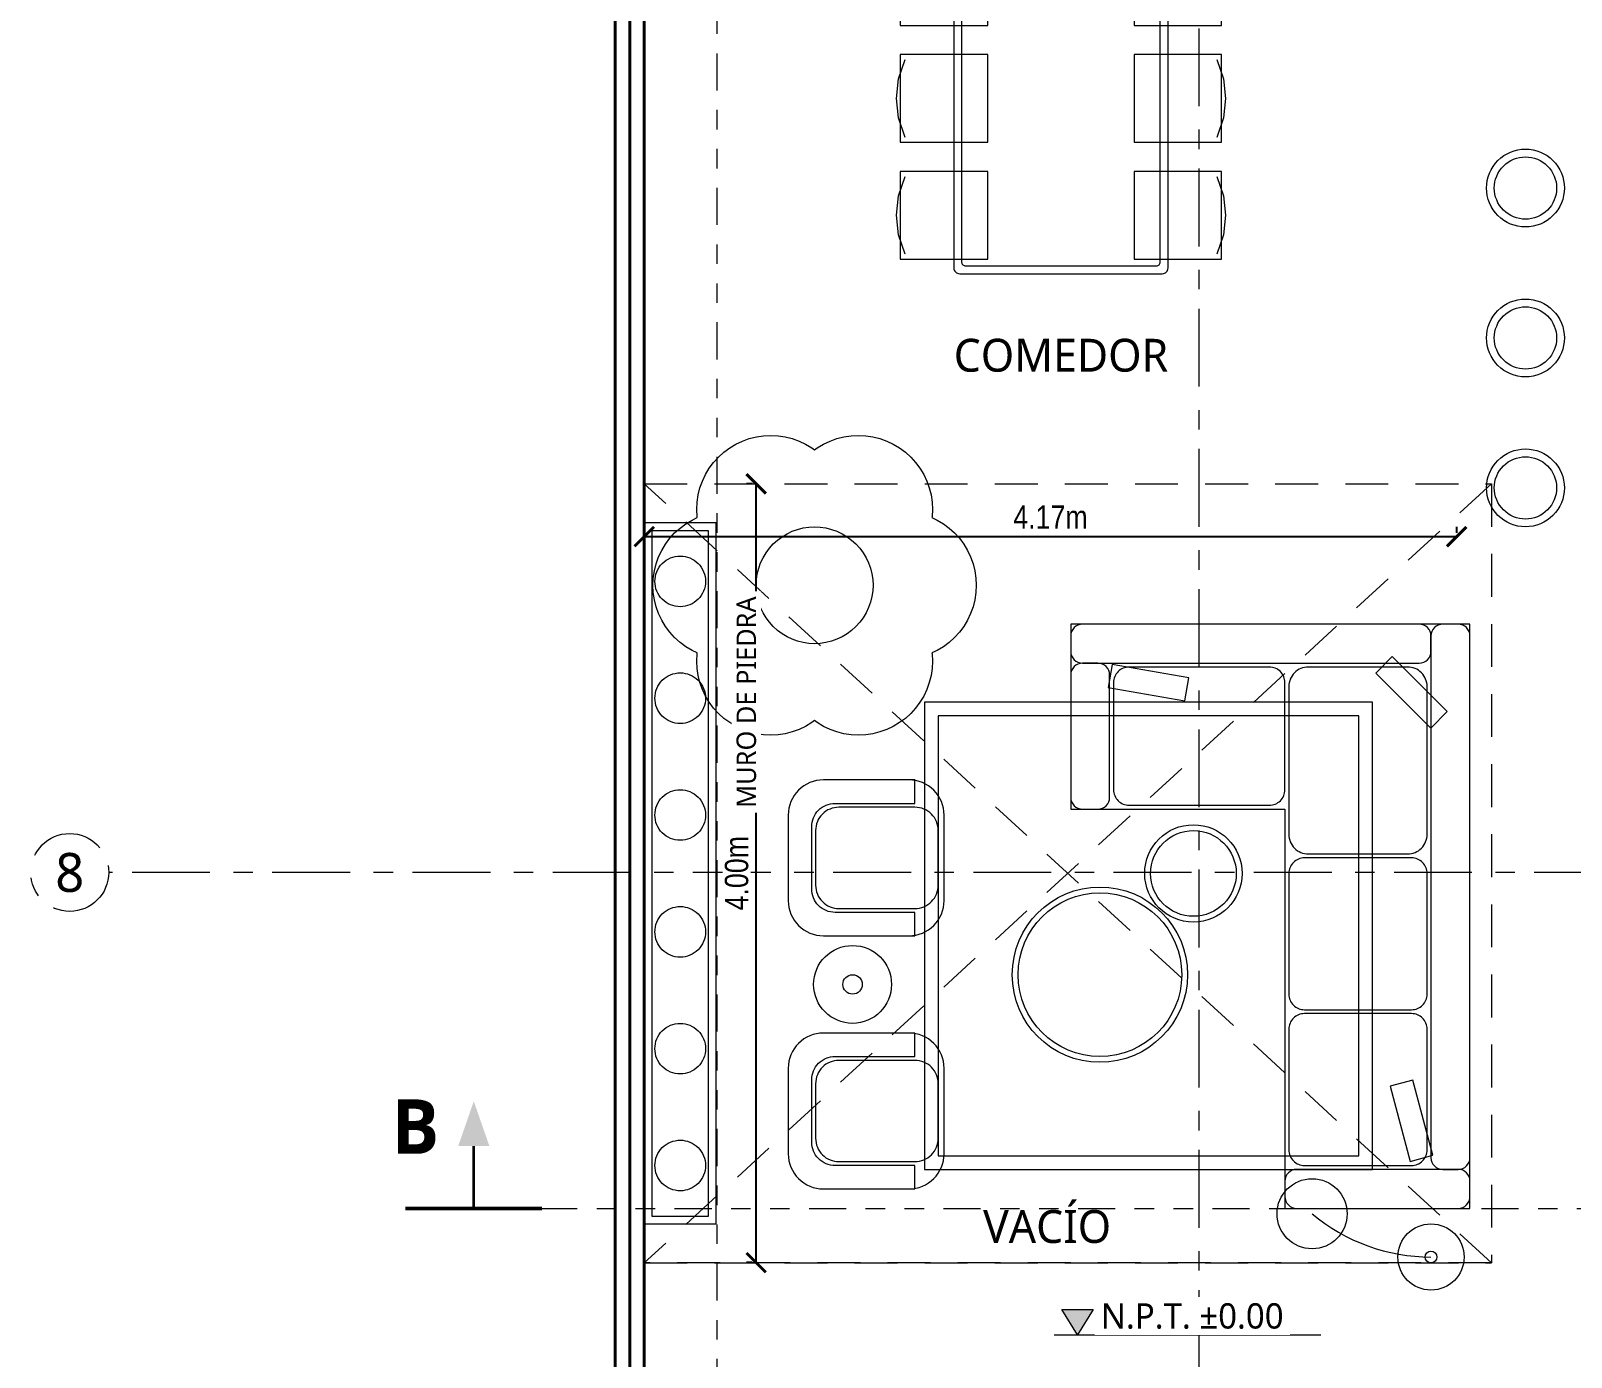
# Model space of a CAD drawing. Header units: metres. Extents: x 28.9 to 123.7, y -14.9 to 27.3.
# Drawn here: x 28.86 to 36.77, y 7.34 to 14.15 of the extents above; entities that cross this region are included whole.
import ezdxf
from ezdxf.enums import TextEntityAlignment as Align

# ---------------------------------------------------------------- set-up
doc = ezdxf.new("R2010")
doc.units = ezdxf.units.M
for name, pattern in [('EJE', [0.6, 0.4, -0.08, 0, -0.12]), ('PHANTOM', [6.35, 3.175, -0.635, 0.635, -0.635, 0.635, -0.635]), ('VACIO', [0.36, 0.22, -0.14])]:
    doc.linetypes.add(name, pattern=pattern)
for name, color, linetype, lineweight in [('001_Muros', 7, 'Continuous', 40), ('002_EjesVerticales', 8, 'EJE', 9), ('004_Vacios', 7, 'VACIO', 18), ('006_Mobiliario', 6, 'Continuous', 18), ('007_Textos', 7, 'Continuous', 18), ('008_Cotas', 8, 'Continuous', 13), ('016_Niveles', 7, 'Continuous', 18), ('017_LineaDeCorte', 1, 'Continuous', 30)]:
    doc.layers.add(name, color=color, linetype=linetype, lineweight=lineweight)
doc.styles.add('OpenSans', font='OpenSans-Regular.ttf')
doc.styles.add('OpenSans-SemiBold', font='OpenSans-SemiBold.ttf')
doc.styles.add('OpenSansCondensed-Light', font='OpenSansCondensed-Light.ttf')
doc.dimstyles.new('EZDXF', dxfattribs={"dimtxt": 0.25, "dimasz": 0.175, "dimexe": 0.375, "dimexo": 0.125, "dimgap": 0.1, "dimtad": 1, "dimzin": 4, "dimtxsty": 'OpenSansCondensed-Light', "dimblk": 'ARCHTICK', "dimcen": 2.5, "dimazin": 1, "dimtfac": 0.5, "dimtmove": 2, "dimatfit": 3})

# ---------------------------------------------------------------- blocks, each defined once
blk = doc.blocks.new('EJE')
at = {"color": 0}
blk.add_circle((0, 0), 0.2, dxfattribs=at)
at = {"color": 0, "style": 'OpenSans'}
blk.add_attdef('EJE', text='', height=0.2, dxfattribs=at).set_placement((0, 0), align=Align.MIDDLE_CENTER)
blk = doc.blocks.new('MOB_ARBOL_INT_60x60')
at = {"color": 0, "lineweight": -2}
blk.add_lwpolyline([(0.5977, -0.4638), (0.5886, -0.5), (0.5761, -0.5351), (0.5601, -0.5688), (0.541, -0.6008), (0.5187, -0.6308), (0.4937, -0.6584), (0.4661, -0.6835), (0.4361, -0.7057), (0.4041, -0.7248), (0.3704, -0.7408), (0.3353, -0.7533), (0.2991, -0.7624), (0.2622, -0.7679), (0.225, -0.7697), (0.1878, -0.7679), (0.1509, -0.7624), (0.1147, -0.7533), (0.0796, -0.7408), (0.0459, -0.7248), (0.0139, -0.7057), (0, -0.6954), (-0.0139, -0.7057), (-0.0459, -0.7248), (-0.0796, -0.7408), (-0.1147, -0.7533), (-0.1509, -0.7624), (-0.1878, -0.7679), (-0.225, -0.7697), (-0.2622, -0.7679), (-0.2991, -0.7624), (-0.3353, -0.7533), (-0.3704, -0.7408), (-0.4041, -0.7248), (-0.4361, -0.7057), (-0.4661, -0.6835), (-0.4937, -0.6584), (-0.5187, -0.6308), (-0.541, -0.6008), (-0.5601, -0.5688), (-0.5761, -0.5351), (-0.5886, -0.5), (-0.5977, -0.4638), (-0.6032, -0.427), (-0.605, -0.3897), (-0.6032, -0.3525), (-0.6025, -0.3477), (-0.6291, -0.3351), (-0.6611, -0.316), (-0.6911, -0.2937), (-0.7187, -0.2687), (-0.7437, -0.2411), (-0.766, -0.2111), (-0.7851, -0.1791), (-0.8011, -0.1454), (-0.8136, -0.1103), (-0.8227, -0.0741), (-0.8282, -0.0372), (-0.83, 0), (-0.8282, 0.0372), (-0.8227, 0.0741), (-0.8136, 0.1103), (-0.8011, 0.1454), (-0.7851, 0.1791), (-0.766, 0.2111), (-0.7437, 0.2411), (-0.7187, 0.2687), (-0.6911, 0.2937), (-0.6611, 0.316), (-0.6291, 0.3351), (-0.6025, 0.3477), (-0.6032, 0.3525), (-0.605, 0.3897), (-0.6032, 0.427), (-0.5977, 0.4638), (-0.5886, 0.5), (-0.5761, 0.5351), (-0.5601, 0.5688), (-0.541, 0.6008), (-0.5187, 0.6308), (-0.4937, 0.6584), (-0.4661, 0.6835), (-0.4361, 0.7057), (-0.4041, 0.7248), (-0.3704, 0.7408), (-0.3353, 0.7533), (-0.2991, 0.7624), (-0.2622, 0.7679), (-0.225, 0.7697), (-0.1878, 0.7679), (-0.1509, 0.7624), (-0.1147, 0.7533), (-0.0796, 0.7408), (-0.0459, 0.7248), (-0.0139, 0.7057), (0, 0.6954), (0.0139, 0.7057), (0.0459, 0.7248), (0.0796, 0.7408), (0.1147, 0.7533), (0.1509, 0.7624), (0.1878, 0.7679), (0.225, 0.7697), (0.2622, 0.7679), (0.2991, 0.7624), (0.3353, 0.7533), (0.3704, 0.7408), (0.4041, 0.7248), (0.4361, 0.7057), (0.4661, 0.6835), (0.4937, 0.6584), (0.5187, 0.6308), (0.541, 0.6008), (0.5601, 0.5688), (0.5761, 0.5351), (0.5886, 0.5), (0.5977, 0.4638), (0.6032, 0.427), (0.605, 0.3897), (0.6032, 0.3525), (0.6025, 0.3477), (0.6291, 0.3351), (0.6611, 0.316), (0.6911, 0.2937), (0.7187, 0.2687), (0.7437, 0.2411), (0.766, 0.2111), (0.7851, 0.1791), (0.8011, 0.1454), (0.8136, 0.1103), (0.8227, 0.0741), (0.8282, 0.0372), (0.83, 0), (0.8282, -0.0372), (0.8227, -0.0741), (0.8136, -0.1103), (0.8011, -0.1454), (0.7851, -0.1791), (0.766, -0.2111), (0.7437, -0.2411), (0.7187, -0.2687), (0.6911, -0.2937), (0.6611, -0.316), (0.6291, -0.3351), (0.6025, -0.3477), (0.6032, -0.3525), (0.605, -0.3897), (0.6032, -0.427), (0.5977, -0.4638)], dxfattribs=at)
blk.add_lwpolyline([(0.3, 0), (0.2986, -0.0294), (0.2942, -0.0585), (0.2871, -0.0871), (0.2772, -0.1148), (0.2646, -0.1414), (0.2494, -0.1667), (0.2319, -0.1903), (0.2121, -0.2121), (0.1903, -0.2319), (0.1667, -0.2494), (0.1414, -0.2646), (0.1148, -0.2772), (0.0871, -0.2871), (0.0585, -0.2942), (0.0294, -0.2986), (0, -0.3), (-0.0294, -0.2986), (-0.0585, -0.2942), (-0.0871, -0.2871), (-0.1148, -0.2772), (-0.1414, -0.2646), (-0.1667, -0.2494), (-0.1903, -0.2319), (-0.2121, -0.2121), (-0.2319, -0.1903), (-0.2494, -0.1667), (-0.2646, -0.1414), (-0.2772, -0.1148), (-0.2871, -0.0871), (-0.2942, -0.0585), (-0.2986, -0.0294), (-0.3, 0), (-0.2986, 0.0294), (-0.2942, 0.0585), (-0.2871, 0.0871), (-0.2772, 0.1148), (-0.2646, 0.1414), (-0.2494, 0.1667), (-0.2319, 0.1903), (-0.2121, 0.2121), (-0.1903, 0.2319), (-0.1667, 0.2494), (-0.1414, 0.2646), (-0.1148, 0.2772), (-0.0871, 0.2871), (-0.0585, 0.2942), (-0.0294, 0.2986), (0, 0.3), (0.0294, 0.2986), (0.0585, 0.2942), (0.0871, 0.2871), (0.1148, 0.2772), (0.1414, 0.2646), (0.1667, 0.2494), (0.1903, 0.2319), (0.2121, 0.2121), (0.2319, 0.1903), (0.2494, 0.1667), (0.2646, 0.1414), (0.2772, 0.1148), (0.2871, 0.0871), (0.2942, 0.0585), (0.2986, 0.0294)], close=True, dxfattribs=at)
blk = doc.blocks.new('MOB_JARDINERA_360x37')
at = {"color": 0, "lineweight": -2}
for points in [[(1.8, -0.185), (1.8, 0.185), (-1.8, 0.185), (-1.8, -0.185)], [(1.76, -0.145), (1.76, 0.145), (-1.76, 0.145), (-1.76, -0.145)], [(-1.37, 0), (-1.3706, -0.0127), (-1.3725, -0.0254), (-1.3756, -0.0377), (-1.3799, -0.0497), (-1.3854, -0.0613), (-1.3919, -0.0722), (-1.3995, -0.0825), (-1.4081, -0.0919), (-1.4175, -0.1005), (-1.4278, -0.1081), (-1.4387, -0.1146), (-1.4503, -0.1201), (-1.4623, -0.1244), (-1.4746, -0.1275), (-1.4873, -0.1294), (-1.5, -0.13), (-1.5127, -0.1294), (-1.5254, -0.1275), (-1.5377, -0.1244), (-1.5497, -0.1201), (-1.5613, -0.1146), (-1.5722, -0.1081), (-1.5825, -0.1005), (-1.5919, -0.0919), (-1.6005, -0.0825), (-1.6081, -0.0722), (-1.6146, -0.0613), (-1.6201, -0.0497), (-1.6244, -0.0377), (-1.6275, -0.0254), (-1.6294, -0.0127), (-1.63, 0), (-1.6294, 0.0127), (-1.6275, 0.0254), (-1.6244, 0.0377), (-1.6201, 0.0497), (-1.6146, 0.0613), (-1.6081, 0.0722), (-1.6005, 0.0825), (-1.5919, 0.0919), (-1.5825, 0.1005), (-1.5722, 0.1081), (-1.5613, 0.1146), (-1.5497, 0.1201), (-1.5377, 0.1244), (-1.5254, 0.1275), (-1.5127, 0.1294), (-1.5, 0.13), (-1.4873, 0.1294), (-1.4746, 0.1275), (-1.4623, 0.1244), (-1.4503, 0.1201), (-1.4387, 0.1146), (-1.4278, 0.1081), (-1.4175, 0.1005), (-1.4081, 0.0919), (-1.3995, 0.0825), (-1.3919, 0.0722), (-1.3854, 0.0613), (-1.3799, 0.0497), (-1.3756, 0.0377), (-1.3725, 0.0254), (-1.3706, 0.0127)], [(-0.77, 0), (-0.7706, -0.0127), (-0.7725, -0.0254), (-0.7756, -0.0377), (-0.7799, -0.0497), (-0.7854, -0.0613), (-0.7919, -0.0722), (-0.7995, -0.0825), (-0.8081, -0.0919), (-0.8175, -0.1005), (-0.8278, -0.1081), (-0.8387, -0.1146), (-0.8503, -0.1201), (-0.8623, -0.1244), (-0.8746, -0.1275), (-0.8873, -0.1294), (-0.9, -0.13), (-0.9127, -0.1294), (-0.9254, -0.1275), (-0.9377, -0.1244), (-0.9497, -0.1201), (-0.9613, -0.1146), (-0.9722, -0.1081), (-0.9825, -0.1005), (-0.9919, -0.0919), (-1.0005, -0.0825), (-1.0081, -0.0722), (-1.0146, -0.0613), (-1.0201, -0.0497), (-1.0244, -0.0377), (-1.0275, -0.0254), (-1.0294, -0.0127), (-1.03, 0), (-1.0294, 0.0127), (-1.0275, 0.0254), (-1.0244, 0.0377), (-1.0201, 0.0497), (-1.0146, 0.0613), (-1.0081, 0.0722), (-1.0005, 0.0825), (-0.9919, 0.0919), (-0.9825, 0.1005), (-0.9722, 0.1081), (-0.9613, 0.1146), (-0.9497, 0.1201), (-0.9377, 0.1244), (-0.9254, 0.1275), (-0.9127, 0.1294), (-0.9, 0.13), (-0.8873, 0.1294), (-0.8746, 0.1275), (-0.8623, 0.1244), (-0.8503, 0.1201), (-0.8387, 0.1146), (-0.8278, 0.1081), (-0.8175, 0.1005), (-0.8081, 0.0919), (-0.7995, 0.0825), (-0.7919, 0.0722), (-0.7854, 0.0613), (-0.7799, 0.0497), (-0.7756, 0.0377), (-0.7725, 0.0254), (-0.7706, 0.0127)], [(-0.17, 0), (-0.1706, -0.0127), (-0.1725, -0.0254), (-0.1756, -0.0377), (-0.1799, -0.0497), (-0.1854, -0.0613), (-0.1919, -0.0722), (-0.1995, -0.0825), (-0.2081, -0.0919), (-0.2175, -0.1005), (-0.2278, -0.1081), (-0.2387, -0.1146), (-0.2503, -0.1201), (-0.2623, -0.1244), (-0.2746, -0.1275), (-0.2873, -0.1294), (-0.3, -0.13), (-0.3127, -0.1294), (-0.3254, -0.1275), (-0.3377, -0.1244), (-0.3497, -0.1201), (-0.3613, -0.1146), (-0.3722, -0.1081), (-0.3825, -0.1005), (-0.3919, -0.0919), (-0.4005, -0.0825), (-0.4081, -0.0722), (-0.4146, -0.0613), (-0.4201, -0.0497), (-0.4244, -0.0377), (-0.4275, -0.0254), (-0.4294, -0.0127), (-0.43, 0), (-0.4294, 0.0127), (-0.4275, 0.0254), (-0.4244, 0.0377), (-0.4201, 0.0497), (-0.4146, 0.0613), (-0.4081, 0.0722), (-0.4005, 0.0825), (-0.3919, 0.0919), (-0.3825, 0.1005), (-0.3722, 0.1081), (-0.3613, 0.1146), (-0.3497, 0.1201), (-0.3377, 0.1244), (-0.3254, 0.1275), (-0.3127, 0.1294), (-0.3, 0.13), (-0.2873, 0.1294), (-0.2746, 0.1275), (-0.2623, 0.1244), (-0.2503, 0.1201), (-0.2387, 0.1146), (-0.2278, 0.1081), (-0.2175, 0.1005), (-0.2081, 0.0919), (-0.1995, 0.0825), (-0.1919, 0.0722), (-0.1854, 0.0613), (-0.1799, 0.0497), (-0.1756, 0.0377), (-0.1725, 0.0254), (-0.1706, 0.0127)], [(0.43, 0), (0.4294, -0.0127), (0.4275, -0.0254), (0.4244, -0.0377), (0.4201, -0.0497), (0.4146, -0.0613), (0.4081, -0.0722), (0.4005, -0.0825), (0.3919, -0.0919), (0.3825, -0.1005), (0.3722, -0.1081), (0.3613, -0.1146), (0.3497, -0.1201), (0.3377, -0.1244), (0.3254, -0.1275), (0.3127, -0.1294), (0.3, -0.13), (0.2873, -0.1294), (0.2746, -0.1275), (0.2623, -0.1244), (0.2503, -0.1201), (0.2387, -0.1146), (0.2278, -0.1081), (0.2175, -0.1005), (0.2081, -0.0919), (0.1995, -0.0825), (0.1919, -0.0722), (0.1854, -0.0613), (0.1799, -0.0497), (0.1756, -0.0377), (0.1725, -0.0254), (0.1706, -0.0127), (0.17, 0), (0.1706, 0.0127), (0.1725, 0.0254), (0.1756, 0.0377), (0.1799, 0.0497), (0.1854, 0.0613), (0.1919, 0.0722), (0.1995, 0.0825), (0.2081, 0.0919), (0.2175, 0.1005), (0.2278, 0.1081), (0.2387, 0.1146), (0.2503, 0.1201), (0.2623, 0.1244), (0.2746, 0.1275), (0.2873, 0.1294), (0.3, 0.13), (0.3127, 0.1294), (0.3254, 0.1275), (0.3377, 0.1244), (0.3497, 0.1201), (0.3613, 0.1146), (0.3722, 0.1081), (0.3825, 0.1005), (0.3919, 0.0919), (0.4005, 0.0825), (0.4081, 0.0722), (0.4146, 0.0613), (0.4201, 0.0497), (0.4244, 0.0377), (0.4275, 0.0254), (0.4294, 0.0127)], [(1.03, 0), (1.0294, -0.0127), (1.0275, -0.0254), (1.0244, -0.0377), (1.0201, -0.0497), (1.0146, -0.0613), (1.0081, -0.0722), (1.0005, -0.0825), (0.9919, -0.0919), (0.9825, -0.1005), (0.9722, -0.1081), (0.9613, -0.1146), (0.9497, -0.1201), (0.9377, -0.1244), (0.9254, -0.1275), (0.9127, -0.1294), (0.9, -0.13), (0.8873, -0.1294), (0.8746, -0.1275), (0.8623, -0.1244), (0.8503, -0.1201), (0.8387, -0.1146), (0.8278, -0.1081), (0.8175, -0.1005), (0.8081, -0.0919), (0.7995, -0.0825), (0.7919, -0.0722), (0.7854, -0.0613), (0.7799, -0.0497), (0.7756, -0.0377), (0.7725, -0.0254), (0.7706, -0.0127), (0.77, 0), (0.7706, 0.0127), (0.7725, 0.0254), (0.7756, 0.0377), (0.7799, 0.0497), (0.7854, 0.0613), (0.7919, 0.0722), (0.7995, 0.0825), (0.8081, 0.0919), (0.8175, 0.1005), (0.8278, 0.1081), (0.8387, 0.1146), (0.8503, 0.1201), (0.8623, 0.1244), (0.8746, 0.1275), (0.8873, 0.1294), (0.9, 0.13), (0.9127, 0.1294), (0.9254, 0.1275), (0.9377, 0.1244), (0.9497, 0.1201), (0.9613, 0.1146), (0.9722, 0.1081), (0.9825, 0.1005), (0.9919, 0.0919), (1.0005, 0.0825), (1.0081, 0.0722), (1.0146, 0.0613), (1.0201, 0.0497), (1.0244, 0.0377), (1.0275, 0.0254), (1.0294, 0.0127)], [(1.63, 0), (1.6294, -0.0127), (1.6275, -0.0254), (1.6244, -0.0377), (1.6201, -0.0497), (1.6146, -0.0613), (1.6081, -0.0722), (1.6005, -0.0825), (1.5919, -0.0919), (1.5825, -0.1005), (1.5722, -0.1081), (1.5613, -0.1146), (1.5497, -0.1201), (1.5377, -0.1244), (1.5254, -0.1275), (1.5127, -0.1294), (1.5, -0.13), (1.4873, -0.1294), (1.4746, -0.1275), (1.4623, -0.1244), (1.4503, -0.1201), (1.4387, -0.1146), (1.4278, -0.1081), (1.4175, -0.1005), (1.4081, -0.0919), (1.3995, -0.0825), (1.3919, -0.0722), (1.3854, -0.0613), (1.3799, -0.0497), (1.3756, -0.0377), (1.3725, -0.0254), (1.3706, -0.0127), (1.37, 0), (1.3706, 0.0127), (1.3725, 0.0254), (1.3756, 0.0377), (1.3799, 0.0497), (1.3854, 0.0613), (1.3919, 0.0722), (1.3995, 0.0825), (1.4081, 0.0919), (1.4175, 0.1005), (1.4278, 0.1081), (1.4387, 0.1146), (1.4503, 0.1201), (1.4623, 0.1244), (1.4746, 0.1275), (1.4873, 0.1294), (1.5, 0.13), (1.5127, 0.1294), (1.5254, 0.1275), (1.5377, 0.1244), (1.5497, 0.1201), (1.5613, 0.1146), (1.5722, 0.1081), (1.5825, 0.1005), (1.5919, 0.0919), (1.6005, 0.0825), (1.6081, 0.0722), (1.6146, 0.0613), (1.6201, 0.0497), (1.6244, 0.0377), (1.6275, 0.0254), (1.6294, 0.0127)]]:
    blk.add_lwpolyline(points, close=True, dxfattribs=at)
blk = doc.blocks.new('MOB_BANCO_40x40')
at = {"color": 0, "lineweight": -2}
for points in [[(0.2, 0), (0.199, -0.0196), (0.1962, -0.039), (0.1914, -0.0581), (0.1848, -0.0765), (0.1764, -0.0943), (0.1663, -0.1111), (0.1546, -0.1269), (0.1414, -0.1414), (0.1269, -0.1546), (0.1111, -0.1663), (0.0943, -0.1764), (0.0765, -0.1848), (0.0581, -0.1914), (0.039, -0.1962), (0.0196, -0.199), (0, -0.2), (-0.0196, -0.199), (-0.039, -0.1962), (-0.0581, -0.1914), (-0.0765, -0.1848), (-0.0943, -0.1764), (-0.1111, -0.1663), (-0.1269, -0.1546), (-0.1414, -0.1414), (-0.1546, -0.1269), (-0.1663, -0.1111), (-0.1764, -0.0943), (-0.1848, -0.0765), (-0.1914, -0.0581), (-0.1962, -0.039), (-0.199, -0.0196), (-0.2, 0), (-0.199, 0.0196), (-0.1962, 0.039), (-0.1914, 0.0581), (-0.1848, 0.0765), (-0.1764, 0.0943), (-0.1663, 0.1111), (-0.1546, 0.1269), (-0.1414, 0.1414), (-0.1269, 0.1546), (-0.1111, 0.1663), (-0.0943, 0.1764), (-0.0765, 0.1848), (-0.0581, 0.1914), (-0.039, 0.1962), (-0.0196, 0.199), (0, 0.2), (0.0196, 0.199), (0.039, 0.1962), (0.0581, 0.1914), (0.0765, 0.1848), (0.0943, 0.1764), (0.1111, 0.1663), (0.1269, 0.1546), (0.1414, 0.1414), (0.1546, 0.1269), (0.1663, 0.1111), (0.1764, 0.0943), (0.1848, 0.0765), (0.1914, 0.0581), (0.1962, 0.039), (0.199, 0.0196)], [(0.16, 0), (0.1592, -0.0157), (0.1569, -0.0312), (0.1531, -0.0464), (0.1478, -0.0612), (0.1411, -0.0754), (0.133, -0.0889), (0.1237, -0.1015), (0.1131, -0.1131), (0.1015, -0.1237), (0.0889, -0.133), (0.0754, -0.1411), (0.0612, -0.1478), (0.0464, -0.1531), (0.0312, -0.1569), (0.0157, -0.1592), (0, -0.16), (-0.0157, -0.1592), (-0.0312, -0.1569), (-0.0464, -0.1531), (-0.0612, -0.1478), (-0.0754, -0.1411), (-0.0889, -0.133), (-0.1015, -0.1237), (-0.1131, -0.1131), (-0.1237, -0.1015), (-0.133, -0.0889), (-0.1411, -0.0754), (-0.1478, -0.0612), (-0.1531, -0.0464), (-0.1569, -0.0312), (-0.1592, -0.0157), (-0.16, 0), (-0.1592, 0.0157), (-0.1569, 0.0312), (-0.1531, 0.0464), (-0.1478, 0.0612), (-0.1411, 0.0754), (-0.133, 0.0889), (-0.1237, 0.1015), (-0.1131, 0.1131), (-0.1015, 0.1237), (-0.0889, 0.133), (-0.0754, 0.1411), (-0.0612, 0.1478), (-0.0464, 0.1531), (-0.0312, 0.1569), (-0.0157, 0.1592), (0, 0.16), (0.0157, 0.1592), (0.0312, 0.1569), (0.0464, 0.1531), (0.0612, 0.1478), (0.0754, 0.1411), (0.0889, 0.133), (0.1015, 0.1237), (0.1131, 0.1131), (0.1237, 0.1015), (0.133, 0.0889), (0.1411, 0.0754), (0.1478, 0.0612), (0.1531, 0.0464), (0.1569, 0.0312), (0.1592, 0.0157)]]:
    blk.add_lwpolyline(points, close=True, dxfattribs=at)
blk = doc.blocks.new('_ARCHTICK')
at = {"color": 0, "linetype": 'ByBlock', "const_width": 0.15}
blk.add_lwpolyline([(-0.5, -0.5), (0.5, 0.5)], dxfattribs=at)
blk = doc.blocks.new('*D119')
at = {"color": 0, "transparency": 16777216}
for p, q in [((32.01, 11.57), (32.01, 11.6)), ((32.01, 11.55), (36.182, 11.55)), ((36.182, 11.57), (36.182, 11.6))]:
    blk.add_line(p, q, dxfattribs=at)
at = {"layer": 'Defpoints', "transparency": 16777216}
for p in [(32.01, 11.55), (32.01, 11.55), (36.182, 11.55)]:
    blk.add_point(p, dxfattribs=at)
at = {"layer": '008_Cotas', "color": 0, "transparency": 16777216, "xscale": 0.1, "yscale": 0.1, "rotation": 180}
blk.add_blockref('_ARCHTICK', (32.01, 11.55), dxfattribs=at)
at = {"layer": '008_Cotas', "color": 0, "transparency": 16777216, "xscale": 0.1, "yscale": 0.1}
blk.add_blockref('_ARCHTICK', (36.182, 11.55), dxfattribs=at)
at = {"layer": '008_Cotas', "color": 0, "transparency": 16777216, "insert": (34.096, 11.65), "char_height": 0.12, "attachment_point": 5, "style": 'OpenSansCondensed-Light', "bg_fill": 3, "box_fill_scale": 1.1, "bg_fill_color": 0, "bg_fill_transparency": 0}
blk.add_mtext('4.17m', dxfattribs=at)
blk = doc.blocks.new('*D120')
at = {"color": 0, "transparency": 16777216}
for p, q in [((32.565, 11.821), (32.535, 11.821)), ((32.585, 7.821), (32.585, 11.821)), ((32.565, 7.821), (32.535, 7.821))]:
    blk.add_line(p, q, dxfattribs=at)
at = {"layer": 'Defpoints', "transparency": 16777216}
for p in [(32.585, 11.821), (32.585, 7.821), (32.585, 7.821)]:
    blk.add_point(p, dxfattribs=at)
at = {"layer": '008_Cotas', "color": 0, "transparency": 16777216, "xscale": 0.1, "yscale": 0.1}
for p, rotation in [((32.585, 11.821), 90), ((32.585, 7.821), 270)]:
    blk.add_blockref('_ARCHTICK', p, dxfattribs=dict(at, rotation=rotation))
at = {"layer": '008_Cotas', "color": 0, "transparency": 16777216, "insert": (32.485, 9.821), "char_height": 0.12, "attachment_point": 5, "rotation": 90, "style": 'OpenSansCondensed-Light', "bg_fill": 3, "box_fill_scale": 1.1, "bg_fill_color": 0, "bg_fill_transparency": 0}
blk.add_mtext('4.00m', dxfattribs=at)
blk = doc.blocks.new('MOB_COMEDOR15_110x420')
at = {"color": 0}
for points in [[(-0.2, 2.425), (-0.1, 2.46), (0, 2.47), (0.1, 2.46), (0.2, 2.425)], [(-0.8, 1.6), (-0.835, 1.7), (-0.845, 1.8), (-0.835, 1.9), (-0.8, 2)], [(0.8, 2), (0.835, 1.9), (0.845, 1.8), (0.835, 1.7), (0.8, 1.6)], [(-0.8, 1), (-0.835, 1.1), (-0.845, 1.2), (-0.835, 1.3), (-0.8, 1.4)], [(0.8, 1.4), (0.835, 1.3), (0.845, 1.2), (0.835, 1.1), (0.8, 1)], [(-0.8, 0.4), (-0.835, 0.5), (-0.845, 0.6), (-0.835, 0.7), (-0.8, 0.8)], [(0.8, 0.8), (0.835, 0.7), (0.845, 0.6), (0.835, 0.5), (0.8, 0.4)], [(-0.8, -0.2), (-0.835, -0.1), (-0.845, 0), (-0.835, 0.1), (-0.8, 0.2)], [(0.8, 0.2), (0.835, 0.1), (0.845, 0), (0.835, -0.1), (0.8, -0.2)], [(-0.8, -0.8), (-0.835, -0.7), (-0.845, -0.6), (-0.835, -0.5), (-0.8, -0.4)], [(0.8, -0.4), (0.835, -0.5), (0.845, -0.6), (0.835, -0.7), (0.8, -0.8)], [(-0.8, -1.4), (-0.835, -1.3), (-0.845, -1.2), (-0.835, -1.1), (-0.8, -1)], [(0.8, -1), (0.835, -1.1), (0.845, -1.2), (0.835, -1.3), (0.8, -1.4)], [(-0.8, -2), (-0.835, -1.9), (-0.845, -1.8), (-0.835, -1.7), (-0.8, -1.6)], [(0.8, -1.6), (0.835, -1.7), (0.845, -1.8), (0.835, -1.9), (0.8, -2)]]:
    blk.add_lwpolyline(points, dxfattribs=at)
for points in [[(-0.225, 2.45), (-0.225, 2), (0.225, 2), (0.225, 2.45)], [(-0.825, 1.575), (-0.375, 1.575), (-0.375, 2.025), (-0.825, 2.025)], [(0.825, 2.025), (0.375, 2.025), (0.375, 1.575), (0.825, 1.575)], [(-0.825, 0.975), (-0.375, 0.975), (-0.375, 1.425), (-0.825, 1.425)], [(0.825, 1.425), (0.375, 1.425), (0.375, 0.975), (0.825, 0.975)], [(-0.825, 0.375), (-0.375, 0.375), (-0.375, 0.825), (-0.825, 0.825)], [(0.825, 0.825), (0.375, 0.825), (0.375, 0.375), (0.825, 0.375)], [(-0.825, -0.225), (-0.375, -0.225), (-0.375, 0.225), (-0.825, 0.225)], [(0.825, 0.225), (0.375, 0.225), (0.375, -0.225), (0.825, -0.225)], [(-0.825, -0.825), (-0.375, -0.825), (-0.375, -0.375), (-0.825, -0.375)], [(0.825, -0.375), (0.375, -0.375), (0.375, -0.825), (0.825, -0.825)], [(-0.825, -1.425), (-0.375, -1.425), (-0.375, -0.975), (-0.825, -0.975)], [(0.825, -0.975), (0.375, -0.975), (0.375, -1.425), (0.825, -1.425)], [(-0.825, -2.025), (-0.375, -2.025), (-0.375, -1.575), (-0.825, -1.575)], [(0.825, -1.575), (0.375, -1.575), (0.375, -2.025), (0.825, -2.025)]]:
    blk.add_lwpolyline(points, close=True, dxfattribs=at)
for points in [[(-0.52, -2.1), (0.52, -2.1, 0.414214), (0.55, -2.07), (0.55, 2.07, 0.414214), (0.52, 2.1), (-0.52, 2.1, 0.414214), (-0.55, 2.07), (-0.55, -2.07, 0.414214)], [(-0.49, -2.06), (0.49, -2.06, 0.414214), (0.51, -2.04), (0.51, 2.04, 0.414214), (0.49, 2.06), (-0.49, 2.06, 0.414214), (-0.51, 2.04), (-0.51, -2.04, 0.414214)]]:
    blk.add_lwpolyline(points, format="xyb", close=True, dxfattribs=at)
blk = doc.blocks.new('MOB_TAPETE_230x240')
at = {"color": 0}
for points in [[(-1.15, -1.2), (1.15, -1.2), (1.15, 1.2), (-1.15, 1.2)], [(-1.08, -1.13), (1.08, -1.13), (1.08, 1.13), (-1.08, 1.13)]]:
    blk.add_lwpolyline(points, close=True, dxfattribs=at)
blk = doc.blocks.new('MOB_SALA_SECCIONAL_L_305x300')
at = {"color": 0}
for points in [[(0, 0), (-2.05, 0), (-2.05, -0.95), (-0.95, -0.95), (-0.95, -3), (0, -3)], [(-1.4635, -0.3938), (-1.4426, -0.2756), (-1.8365, -0.2062), (-1.8574, -0.3244)], [(-0.201, -0.5338), (-0.1162, -0.449), (-0.399, -0.1662), (-0.4838, -0.251)], [(-0.3062, -2.7587), (-0.1903, -2.7277), (-0.2938, -2.3413), (-0.4097, -2.3723)]]:
    blk.add_lwpolyline(points, close=True, dxfattribs=at)
for points in [[(-1.99, -0.2), (-0.26, -0.2, 0.414214), (-0.2, -0.14), (-0.2, -0.06, 0.414214), (-0.26, 0), (-1.99, 0, 0.414214), (-2.05, -0.06), (-2.05, -0.14, 0.414214)], [(-0.14, -2.8), (-0.06, -2.8, 0.414214), (0, -2.74), (0, -0.06, 0.414214), (-0.06, 0), (-0.14, 0, 0.414214), (-0.2, -0.06), (-0.2, -2.74, 0.414214)], [(-1.99, -0.95), (-1.91, -0.95, 0.414214), (-1.85, -0.89), (-1.85, -0.26, 0.414214), (-1.91, -0.2), (-1.99, -0.2, 0.414214), (-2.05, -0.26), (-2.05, -0.89, 0.414214)], [(-1.75, -0.93), (-1.03, -0.93, 0.414214), (-0.95, -0.85), (-0.95, -0.3, 0.414214), (-1.03, -0.22), (-1.75, -0.22, 0.414214), (-1.83, -0.3), (-1.83, -0.85, 0.414214)], [(-0.83, -1.18), (-0.32, -1.18, 0.414214), (-0.22, -1.08), (-0.22, -0.32, 0.414214), (-0.32, -0.22), (-0.83, -0.22, 0.414214), (-0.93, -0.32), (-0.93, -1.08, 0.414214)], [(-0.85, -1.98), (-0.3, -1.98, 0.414214), (-0.22, -1.9), (-0.22, -1.28, 0.414214), (-0.3, -1.2), (-0.85, -1.2, 0.414214), (-0.93, -1.28), (-0.93, -1.9, 0.414214)], [(-0.85, -2.78), (-0.3, -2.78, 0.414214), (-0.22, -2.7), (-0.22, -2.08, 0.414214), (-0.3, -2), (-0.85, -2, 0.414214), (-0.93, -2.08), (-0.93, -2.7, 0.414214)], [(-0.89, -3), (-0.06, -3, 0.414214), (0, -2.94), (0, -2.86, 0.414214), (-0.06, -2.8), (-0.89, -2.8, 0.414214), (-0.95, -2.86), (-0.95, -2.94, 0.414214)]]:
    blk.add_lwpolyline(points, format="xyb", close=True, dxfattribs=at)
blk = doc.blocks.new('MOB_MESAS_CENTRO_D90_D50')
at = {"color": 0}
for centre, radius in [((0.48, 0.52), 0.25), ((0.48, 0.52), 0.22), ((0, 0), 0.45), ((0, 0), 0.42)]:
    blk.add_circle(centre, radius, dxfattribs=at)
blk = doc.blocks.new('MOB_SILLON_LOUNGE_80x80')
at = {"color": 0}
for points in [[(-0.22, -0.4), (0.22, -0.4, 0.414214), (0.4, -0.22), (0.4, 0.22, 0.414214), (0.22, 0.4), (-0.22, 0.4, 0.414214), (-0.4, 0.22), (-0.4, -0.22, 0.414214)], [(0.25, 0.4), (-0.22, 0.4, 0.414214), (-0.4, 0.22), (-0.4, -0.22, 0.414214), (-0.22, -0.4), (0.25, -0.4), (0.25, -0.28), (-0.16, -0.28, -0.414214), (-0.28, -0.16), (-0.28, 0.16, -0.414214), (-0.16, 0.28), (0.25, 0.28)], [(-0.14, -0.26), (0.25, -0.26, 0.414214), (0.37, -0.14), (0.37, 0.14, 0.414214), (0.25, 0.26), (-0.14, 0.26, 0.414214), (-0.26, 0.14), (-0.26, -0.14, 0.414214)]]:
    blk.add_lwpolyline(points, format="xyb", close=True, dxfattribs=at)
blk = doc.blocks.new('MOB_MESA_LATERAL_D40')
at = {"color": 0}
for radius in [0.2, 0.05]:
    blk.add_circle((0, 0), radius, dxfattribs=at)
blk = doc.blocks.new('MOB_LAMPARA_ARCO')
at = {"color": 0}
for centre, radius in [((0, 0), 0.17), ((0, 0), 0.03), ((-0.2223, -0.6106), 0.18)]:
    blk.add_circle(centre, radius, dxfattribs=at)
blk.add_arc((-0.95, 0), 0.95, -40, 0, dxfattribs=at)

msp = doc.modelspace()

# ---------------------------------------------------------------- hatches: boundary and pattern name
at = {"layer": '016_Niveles'}
msp.add_hatch(color=256, dxfattribs=at).paths.add_polyline_path([(34.235, 7.45), (34.155, 7.58), (34.315, 7.58)])
at = {"layer": '017_LineaDeCorte'}
msp.add_hatch(color=256, dxfattribs=at).paths.add_polyline_path([(31.135, 8.65), (31.215, 8.42), (31.055, 8.42)])

# ---------------------------------------------------------------- linework, layer by layer
at = {"layer": '001_Muros'}
for p, q in [((31.8604, 24.3208), (31.8604, -0.2)), ((31.9354, 24.3208), (31.9354, -0.2)), ((32.0104, 24.3208), (32.0104, 6.8958))]:
    msp.add_line(p, q, dxfattribs=at)
at = {"layer": '002_EjesVerticales'}
for p, q in [((31.9354, -2.8), (31.9354, 26.921)), ((34.8604, -2.8), (34.8604, 26.921))]:
    msp.add_line(p, q, dxfattribs=at)
at = {"layer": '002_EjesVerticales', "color": 18, "true_color": 0x000000}
msp.add_line((43.4604, 9.825), (29.2604, 9.825), dxfattribs=at)
at = {"layer": '004_Vacios', "color": 252, "true_color": 0x939598}
msp.add_lwpolyline([(36.3601, 11.8208), (36.3601, 7.8208), (32.0104, 7.8208), (32.0104, 11.8208), (36.3601, 11.8208), (32.0104, 7.8208), (36.3601, 7.8208), (32.0104, 11.8208)], dxfattribs=at)
at = {"layer": '016_Niveles'}
msp.add_line((34.115, 7.45), (35.485, 7.45), dxfattribs=at)
msp.add_lwpolyline([(34.235, 7.45), (34.155, 7.58), (34.315, 7.58)], close=True, dxfattribs=at)
at = {"layer": '017_LineaDeCorte', "linetype": 'PHANTOM', "lineweight": 18, "ltscale": 0.06}
for p, q in [((32.385, -1.35), (32.385, 25.05)), ((30.785, 8.1), (41.485, 8.1))]:
    msp.add_line(p, q, dxfattribs=at)
at = {"layer": '017_LineaDeCorte', "lineweight": 35}
msp.add_line((31.135, 8.1), (31.135, 8.42), dxfattribs=at)
at = {"layer": '017_LineaDeCorte', "lineweight": 50}
msp.add_line((30.785, 8.1), (31.485, 8.1), dxfattribs=at)

# ---------------------------------------------------------------- block references
at = {"layer": '002_EjesVerticales', "color": 18, "true_color": 0x000000}
msp.add_blockref('EJE', (29.0604, 9.825), dxfattribs=at).add_auto_attribs({'EJE': '8'})
at = {"layer": '006_Mobiliario'}
for name, p in [('MOB_COMEDOR15_110x420', (34.15, 15)), ('MOB_BANCO_40x40', (36.535, 13.34)), ('MOB_BANCO_40x40', (36.535, 12.57)), ('MOB_ARBOL_INT_60x60', (32.885, 11.3)), ('MOB_BANCO_40x40', (36.535, 11.8)), ('MOB_SALA_SECCIONAL_L_305x300', (36.25, 11.1)), ('MOB_TAPETE_230x240', (34.6, 9.5)), ('MOB_SILLON_LOUNGE_80x80', (33.15, 9.9)), ('MOB_MESAS_CENTRO_D90_D50', (34.35, 9.3)), ('MOB_MESA_LATERAL_D40', (33.08, 9.25)), ('MOB_SILLON_LOUNGE_80x80', (33.15, 8.6))]:
    msp.add_blockref(name, p, dxfattribs=at)
at = {"layer": '006_Mobiliario', "rotation": 90}
msp.add_blockref('MOB_JARDINERA_360x37', (32.195, 9.82), dxfattribs=at)

# ---------------------------------------------------------------- texts
at = {"layer": '007_Textos', "char_height": 0.16882, "style": 'OpenSans'}
for s, insert, attachment_point in [('COMEDOR', (34.15, 12.48), 5), ('VACÍO', (33.75, 7.92), 7)]:
    msp.add_mtext_dynamic_manual_height_columns(s, width=0.049638, gutter_width=0.8441, heights=[0], dxfattribs=dict(at, insert=insert, attachment_point=attachment_point))
at = {"layer": '007_Textos', "insert": (30.835, 8.52), "char_height": 0.28, "attachment_point": 5, "style": 'OpenSans-SemiBold'}
msp.add_mtext('B', dxfattribs=at)

# ---------------------------------------------------------------- next in the draw order: texts
at = {"layer": '016_Niveles', "insert": (34.355, 7.48), "char_height": 0.13, "attachment_point": 7, "style": 'OpenSans', "bg_fill": 3, "box_fill_scale": 1.25, "bg_fill_color": 0, "bg_fill_transparency": 0}
msp.add_mtext('N.P.T. ±0.00', dxfattribs=at)

# ---------------------------------------------------------------- next in the draw order: dimensions: what is measured, and where the dimension line sits
at = {"layer": '008_Cotas'}
dim = msp.add_linear_dim(base=(32.01, 11.55), p1=(32.01, 11.55), p2=(36.182, 11.55), dimstyle='EZDXF', override={"dimtxt": 0.12, "dimasz": 0.1, "dimexe": 0.05, "dimexo": 0.02, "dimgap": 0.04, "dimrnd": 0.001, "dimzin": 0, "dimdsep": 46, "dimpost": '<>m', "dimtix": 1, "dimtfill": 1}, dxfattribs=at)
dim.commit()
dim.dimension.update_dxf_attribs({"geometry": '*D119', "text_midpoint": (34.096, 11.65)})

# ---------------------------------------------------------------- next in the draw order: block references
at = {"layer": '006_Mobiliario', "rotation": 270}
msp.add_blockref('MOB_LAMPARA_ARCO', (36.05, 7.85), dxfattribs=at)

# ---------------------------------------------------------------- next in the draw order: dimensions: what is measured, and where the dimension line sits
at = {"layer": '008_Cotas'}
dim = msp.add_linear_dim(base=(32.585, 7.821), p1=(32.585, 7.821), p2=(32.585, 11.821), angle=90, dimstyle='EZDXF', override={"dimtxt": 0.12, "dimasz": 0.1, "dimexe": 0.05, "dimexo": 0.02, "dimgap": 0.04, "dimrnd": 0.001, "dimzin": 0, "dimdsep": 46, "dimpost": '<>m', "dimtix": 1, "dimtfill": 1}, dxfattribs=at)
dim.commit()
dim.dimension.update_dxf_attribs({"geometry": '*D120', "text_midpoint": (32.485, 9.821)})

# ---------------------------------------------------------------- next in the draw order: texts
at = {"layer": '007_Textos', "insert": (32.535, 10.7), "char_height": 0.1, "attachment_point": 5, "rotation": 90, "style": 'OpenSans', "bg_fill": 3, "box_fill_scale": 1.25, "bg_fill_color": 0, "bg_fill_transparency": 0}
msp.add_mtext('MURO DE PIEDRA', dxfattribs=at)

doc.saveas('drawing.dxf')
